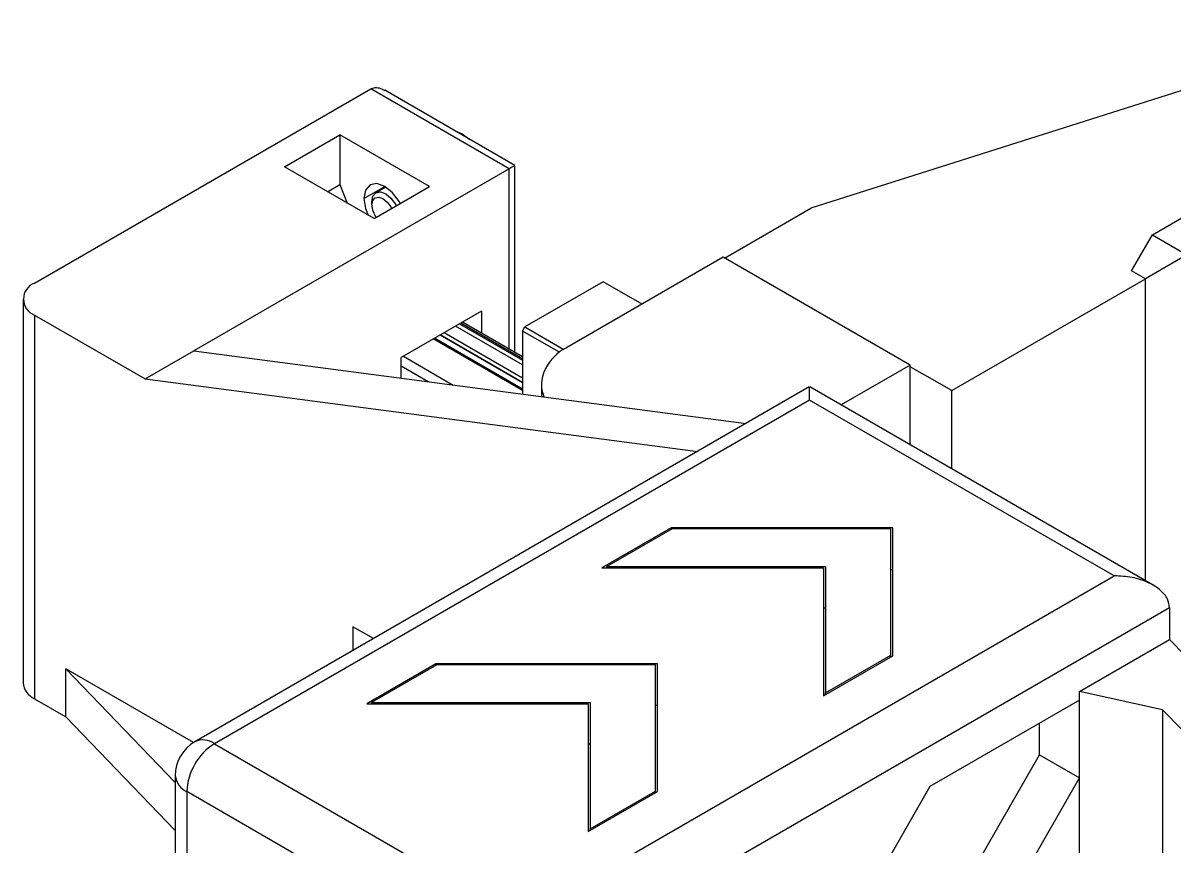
# Model space of a CAD drawing. Header units: millimetres. Extents: x 1258 to 2922, y -135 to 1239.
# Drawn here: x 1812.86 to 1842.29, y 594.16 to 615.2 of the extents above; entities that cross this region are included whole.
import ezdxf

# ---------------------------------------------------------------- set-up
doc = ezdxf.new("R2010")
doc.units = ezdxf.units.MM
doc.header["$LTSCALE"] = 6

msp = doc.modelspace()

# ---------------------------------------------------------------- linework, layer by layer
at = {"color": 7, "linetype": 'Continuous', "lineweight": 25}
for p, q in [((1841.71, 609.793), (1851.079, 615.202)), ((1846.746, 614.835), (1832.987, 610.472)), ((1813.157, 608.561), (1821.748, 613.52)), ((1825.284, 611.479), (1821.748, 613.52)), ((1825.426, 611.566), (1822.104, 613.484)), ((1819.544, 611.527), (1820.959, 612.343)), ((1823.245, 611.023), (1820.959, 612.343)), ((1820.959, 612.343), (1820.959, 611.078)), ((1825.284, 611.479), (1817.223, 606.826)), ((1821.831, 610.207), (1819.544, 611.527)), ((1825.43, 606.791), (1825.43, 611.559)), ((1820.641, 610.894), (1820.959, 611.078)), ((1820.959, 611.078), (1821.142, 610.604)), ((1821.831, 610.207), (1823.245, 611.023)), ((1822.131, 611.012), (1821.877, 610.865)), ((1821.774, 610.555), (1821.774, 610.636)), ((1830.785, 609.201), (1832.987, 610.472)), ((1841.18, 608.875), (1841.71, 609.793)), ((1841.71, 609.793), (1842.594, 609.283)), ((1830.75, 609.222), (1826.727, 606.899)), ((1835.523, 606.466), (1830.75, 609.222)), ((1842.594, 609.283), (1841.533, 608.67)), ((1841.533, 608.67), (1841.18, 608.875)), ((1827.685, 608.595), (1825.684, 607.44)), ((1828.675, 608.023), (1827.685, 608.595)), ((1836.584, 605.813), (1841.533, 608.67)), ((1841.533, 600.96), (1841.533, 608.67)), ((1812.864, 608.152), (1812.864, 598.354)), ((1813.157, 607.744), (1813.157, 597.946)), ((1813.157, 607.744), (1815.985, 606.111)), ((1824.577, 607.846), (1822.526, 606.662)), ((1824.577, 607.846), (1824.577, 607.284)), ((1825.624, 606.68), (1824.09, 607.565)), ((1825.624, 607.335), (1825.684, 607.44)), ((1826.564, 606.793), (1825.624, 607.335)), ((1825.624, 607.335), (1825.624, 605.725)), ((1825.684, 607.44), (1826.674, 606.868)), ((1825.624, 605.85), (1823.372, 607.15)), ((1825.624, 605.85), (1823.372, 607.15)), ((1815.985, 606.111), (1817.223, 606.826)), ((1817.223, 606.826), (1831.336, 604.977)), ((1822.526, 606.437), (1822.526, 606.662)), ((1823.212, 606.041), (1822.526, 606.437)), ((1822.526, 606.131), (1822.526, 606.437)), ((1822.579, 606.692), (1823.853, 605.957)), ((1835.523, 606.466), (1833.759, 605.448)), ((1835.523, 606.425), (1835.523, 606.466)), ((1835.523, 604.43), (1835.523, 606.425)), ((1836.584, 605.813), (1835.523, 606.425)), ((1826.21, 606.382), (1826.192, 606.342)), ((1815.985, 606.111), (1830.098, 604.262)), ((1832.948, 605.908), (1817.253, 596.847)), ((1826.106, 605.969), (1826.106, 605.662)), ((1841.728, 600.848), (1832.963, 605.908)), ((1832.956, 605.574), (1817.753, 596.797)), ((1840.734, 601.084), (1832.956, 605.574)), ((1836.584, 603.818), (1836.584, 605.813)), ((1829.42, 602.308), (1827.652, 601.288)), ((1835.077, 602.308), (1829.42, 602.308)), ((1829.42, 602.267), (1829.42, 602.308)), ((1835.077, 599.043), (1835.077, 602.308)), ((1829.446, 602.282), (1827.778, 601.319)), ((1835.032, 602.282), (1829.446, 602.282)), ((1835.032, 599.057), (1835.032, 602.282)), ((1827.652, 601.288), (1833.309, 601.288)), ((1827.778, 601.319), (1833.364, 601.319)), ((1827.778, 601.288), (1827.778, 601.319)), ((1833.309, 601.288), (1833.309, 598.022)), ((1833.364, 601.319), (1833.364, 598.094)), ((1835.032, 601.247), (1835.077, 601.247)), ((1825.531, 592.307), (1840.734, 601.084)), ((1842.148, 600.267), (1826.238, 591.082)), ((1833.364, 600.258), (1833.309, 600.258)), ((1842.148, 600.267), (1842.148, 599.458)), ((1821.814, 599.48), (1821.289, 599.784)), ((1821.289, 599.784), (1821.289, 599.177)), ((1839.85, 598.131), (1842.148, 599.458)), ((1857.881, 583.354), (1842.148, 599.458)), ((1823.41, 598.838), (1821.642, 597.818)), ((1823.435, 598.812), (1821.767, 597.85)), ((1829.067, 598.838), (1823.41, 598.838)), ((1823.41, 598.798), (1823.41, 598.838)), ((1829.021, 598.812), (1823.435, 598.812)), ((1829.021, 595.588), (1829.021, 598.812)), ((1829.067, 595.573), (1829.067, 598.838)), ((1833.309, 598.022), (1835.077, 599.043)), ((1833.364, 598.094), (1835.032, 599.057)), ((1835.032, 599.016), (1835.032, 599.057)), ((1817.218, 596.826), (1813.961, 598.706)), ((1813.961, 597.482), (1813.961, 598.706)), ((1816.753, 595.802), (1813.961, 598.706)), ((1813.157, 597.946), (1813.961, 597.482)), ((1833.364, 598.054), (1833.364, 598.094)), ((1839.85, 597.911), (1836.025, 595.703)), ((1841.971, 597.658), (1839.85, 598.131)), ((1839.85, 597.911), (1839.85, 598.131)), ((1839.85, 595.924), (1839.85, 597.911)), ((1821.642, 597.818), (1827.299, 597.818)), ((1821.767, 597.85), (1827.354, 597.85)), ((1821.767, 597.818), (1821.767, 597.85)), ((1827.299, 597.818), (1827.299, 594.552)), ((1827.354, 597.85), (1827.354, 594.625)), ((1829.021, 597.777), (1829.067, 597.777)), ((1841.971, 597.658), (1841.971, 582.536)), ((1856.644, 582.64), (1841.971, 597.658)), ((1816.753, 594.578), (1813.961, 597.482)), ((1838.825, 596.516), (1838.825, 597.319)), ((1817.753, 596.797), (1825.531, 592.307)), ((1827.354, 596.788), (1827.299, 596.788)), ((1827.488, 576.705), (1838.825, 596.516)), ((1838.825, 596.516), (1839.85, 595.924)), ((1816.753, 595.981), (1816.753, 592.845)), ((1828.41, 575.932), (1839.85, 595.924)), ((1839.85, 592.01), (1839.85, 595.924)), ((1824.824, 591.082), (1817.046, 595.573)), ((1827.299, 594.552), (1829.067, 595.573)), ((1827.354, 594.625), (1829.021, 595.588)), ((1836.025, 595.703), (1827.488, 580.761)), ((1829.021, 595.547), (1829.021, 595.588)), ((1827.354, 594.584), (1827.354, 594.625))]:
    msp.add_line(p, q, dxfattribs=at)
at = {"color": 8, "linetype": 'Continuous', "lineweight": 25}
for p, q in [((1825.284, 606.876), (1825.284, 611.479)), ((1821.571, 610.724), (1822.102, 611.03)), ((1825.624, 606.469), (1823.908, 607.459)), ((1824.012, 607.52), (1825.624, 606.589)), ((1825.624, 606.629), (1824.046, 607.539)), ((1825.624, 605.816), (1823.342, 607.133)), ((1823.518, 607.235), (1825.624, 606.019)), ((1825.624, 606.021), (1823.519, 607.235)), ((1823.624, 607.295), (1825.624, 606.141)), ((1817.046, 595.573), (1817.046, 593.014))]:
    msp.add_line(p, q, dxfattribs=at)
at = {"color": 7, "linetype": 'Continuous', "lineweight": 25, "flags": 128}
for points in [[(1823.884, 612.456), (1824.079, 612.375), (1824.274, 612.231)], [(1822.499, 610.593), (1822.477, 610.634), (1822.305, 610.866), (1822.102, 611.03), (1821.899, 611.101), (1821.727, 611.067), (1821.612, 610.935), (1821.571, 610.724)], [(1821.774, 610.636), (1821.8, 610.777), (1821.877, 610.865), (1821.992, 610.888), (1822.127, 610.841), (1822.262, 610.731), (1822.377, 610.577), (1822.399, 610.535)], [(1821.571, 610.724), (1821.612, 610.466), (1821.677, 610.295)], [(1821.774, 610.555), (1821.795, 610.667), (1821.856, 610.738), (1821.948, 610.756), (1822.056, 610.718), (1822.165, 610.631), (1822.256, 610.507), (1822.278, 610.466)]]:
    msp.add_lwpolyline(points, dxfattribs=at)
at = {"color": 7, "linetype": 'Continuous', "lineweight": 25}
for centre, radius, start, end in [((1822.385, 610.584), 0.612, 182.7324, 214.6106), ((1813.312, 608.152), 0.437, 110.7834, 249.2166), ((1827.297, 605.812), 1.227, 117.6449, 152.3489), ((1826.969, 605.969), 0.862, 154.3754, 201.4646), ((1813.364, 598.404), 0.503, 185.6948, 245.6253), ((1817.753, 595.981), 1, 119.9973, 180), ((1818.581, 595.503), 1.537, 122.6055, 177.3945)]:
    msp.add_arc(centre, radius, start, end, dxfattribs=at)
at = {"color": 8, "linetype": 'Continuous', "lineweight": 25}
for centre, start, end in [((1817.46, 596.389), 54.3824, 114.3071), ((1817.253, 596.031), 185.6948, 245.6253)]:
    msp.add_arc(centre, 0.503, start, end, dxfattribs=at)
at = {"color": 7, "linetype": 'Continuous', "lineweight": 25}
for points, knots in [([(1821.748, 613.52), (1821.784, 613.534), (1821.861, 613.564), (1821.99, 613.544), (1822.068, 613.499), (1822.102, 613.479)], [0, 0, 0, 0, 0.327723, 0.705953, 1, 1, 1, 1]), ([(1825.421, 611.559), (1825.424, 611.56), (1825.434, 611.566), (1825.406, 611.55), (1825.359, 611.523), (1825.308, 611.493), (1825.284, 611.479)], [0, 0, 0, 0, 0.14579, 0.463493, 0.746376, 1, 1, 1, 1]), ([(1832.956, 605.574), (1832.956, 605.68), (1832.956, 605.869), (1832.956, 605.885), (1832.956, 605.892)], [0, 0, 0, 0, 0.563348, 1, 1, 1, 1]), ([(1842.148, 600.267), (1842.137, 600.343), (1842.113, 600.508), (1841.921, 600.733), (1841.611, 600.926), (1841.199, 601.059), (1840.888, 601.075), (1840.734, 601.084)], [0, 0, 0, 0, 0.146754, 0.316126, 0.510248, 0.757793, 1, 1, 1, 1])]:
    msp.add_open_spline(points, degree=3, knots=knots, dxfattribs=at)

doc.saveas('drawing.dxf')
